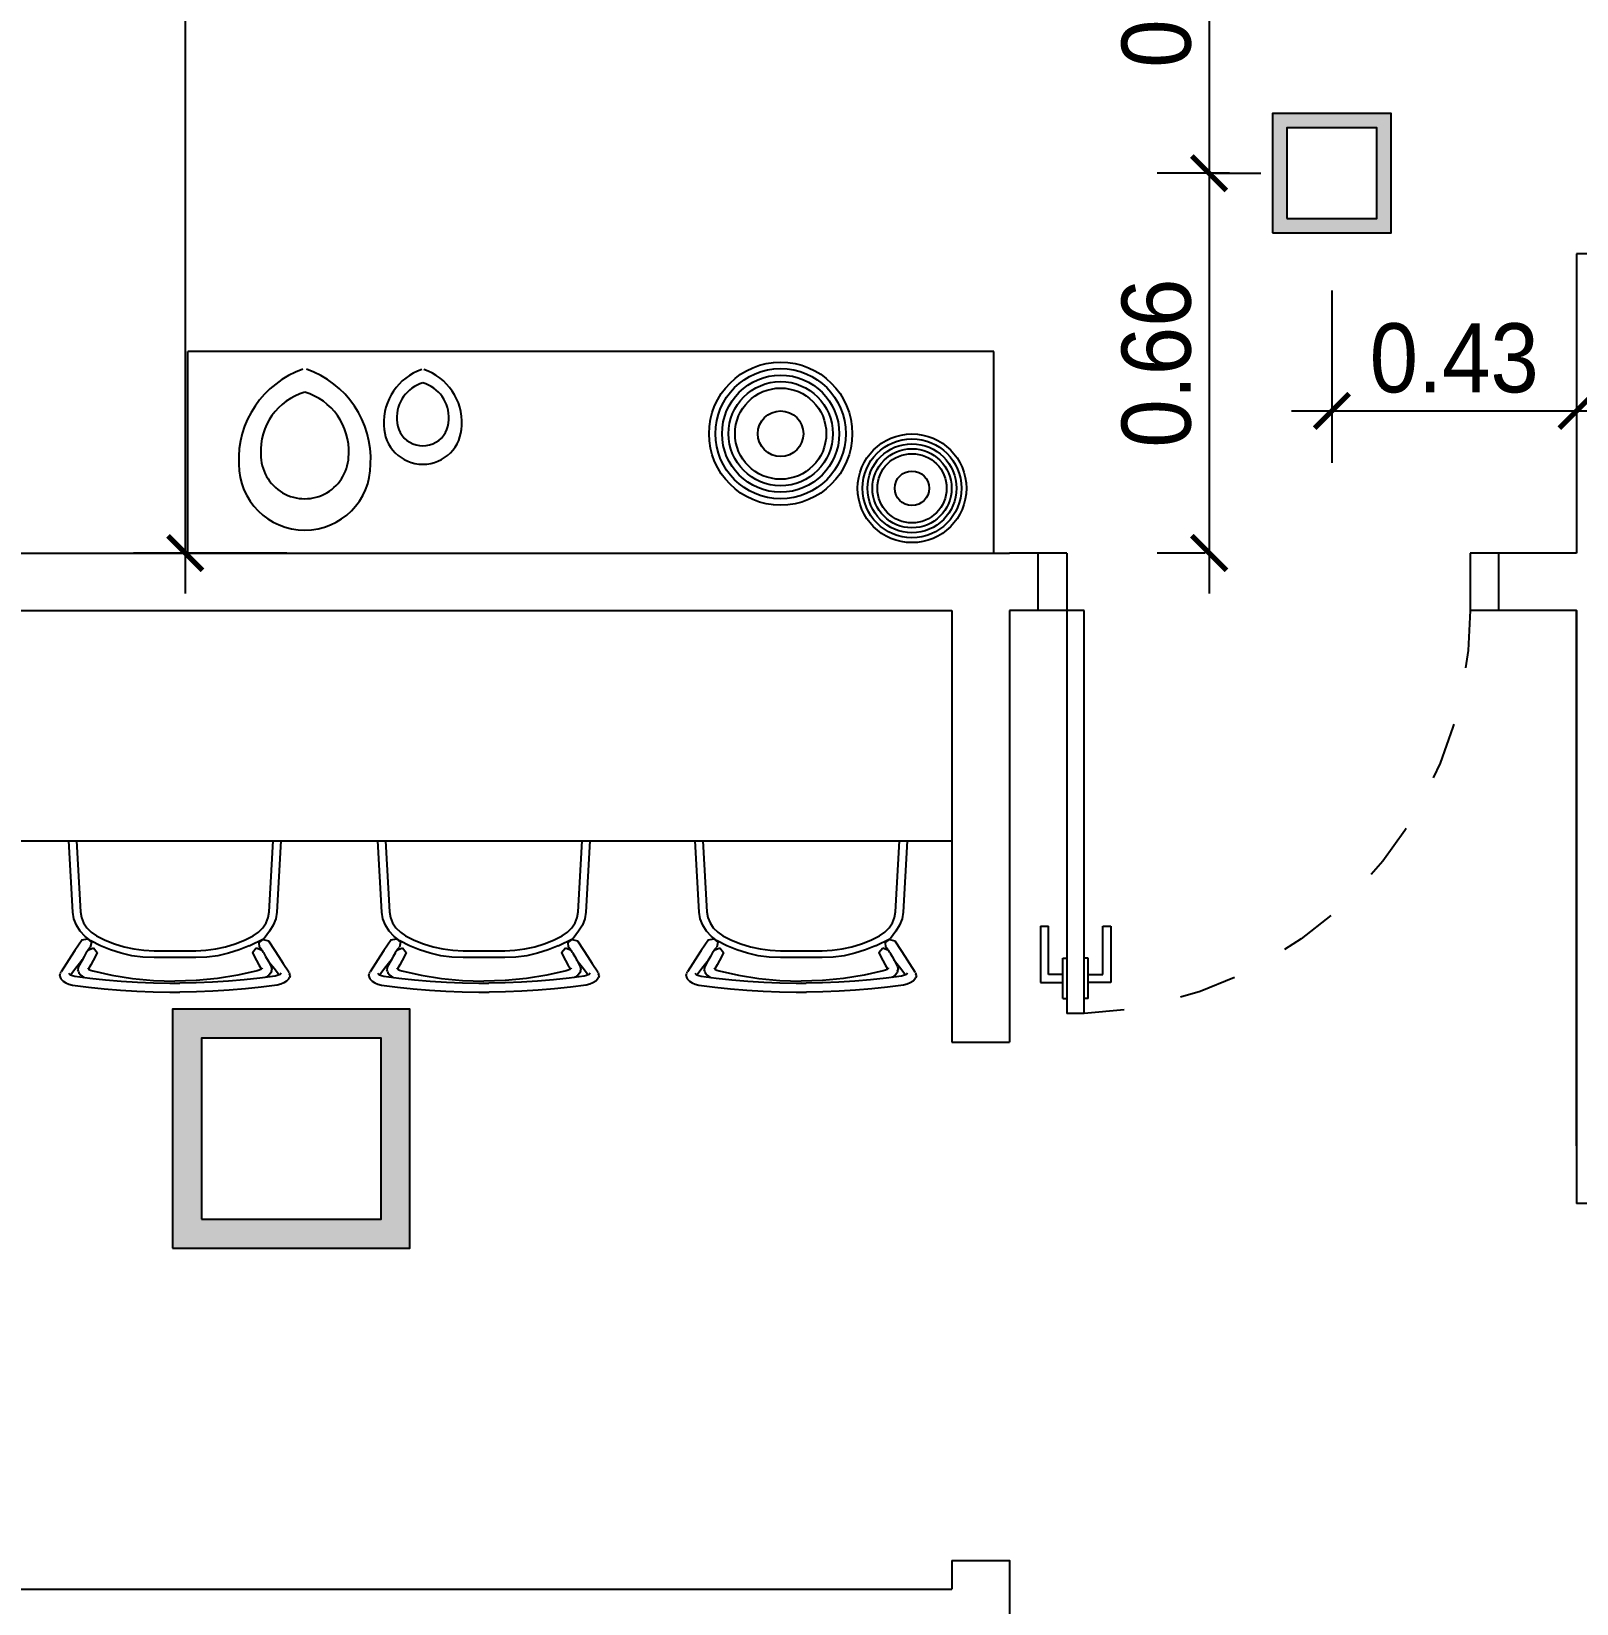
# Model space of a CAD drawing. Header units: millimetres. Extents: x 7034 to 7235, y -465 to -380.
# Drawn here: x 7131.221 to 7133.904, y -429.894 to -427.162 of the extents above; entities that cross this region are included whole.
import ezdxf

# ---------------------------------------------------------------- set-up
doc = ezdxf.new("R2010")
doc.units = ezdxf.units.MM
doc.header["$LTSCALE"] = 0.005
doc.linetypes.add('CONTINUO', pattern=[0])
doc.linetypes.add('DASHED', pattern=[19.05, 12.7, -6.35])
doc.layers.get('0').update_dxf_attribs({"linetype": 'CONTINUO'})
doc.layers.get('DEFPOINTS').update_dxf_attribs({"linetype": 'CONTINUO', "lineweight": 15})
for name, color, linetype in [('- COTAS', 12, 'Continuous'), ('0-LUMINOTEC-TETO', 170, 'Continuous'), ('252', 252, 'Continuous'), ('ARQ-PEITORIAL', 4, 'Continuous'), ('ARQ_ESQUADRIA', 5, 'Continuous'), ('ARQ_JANELAALTA', 150, 'DASHED'), ('ARQ_MOBILIARIO 1', 8, 'Continuous'), ('ARQ_MOBILIARIO 2', 252, 'Continuous')]:
    doc.layers.add(name, color=color, linetype=linetype)
doc.styles.add('ARQ', font='arial.ttf', dxfattribs={"width": 0.9})
doc.dimstyles.new('1-50', dxfattribs={"dimtxt": 0.12, "dimasz": 0.06, "dimexe": 0.09, "dimexo": 0.1, "dimgap": 0.03, "dimtad": 1, "dimzin": 0, "dimdsep": 46, "dimtxsty": 'ARQ', "dimblk": 'ARCHTICK', "dimcen": 0, "dimdle": 0.07, "dimclrd": 1, "dimclre": 1, "dimclrt": 7, "dimadec": 0, "dimazin": 0, "dimtm": 1e-09, "dimtfac": 1, "dimtofl": 0, "dimtmove": 2, "dimatfit": 3, "dimldrblk": 'ARCHTICK', "dimfxl": 1, "dimtolj": 1, "dimtzin": 0, "dimlwd": -1, "dimlwe": -1, "dimarcsym": 0})

# ---------------------------------------------------------------- blocks, each defined once
blk = doc.blocks.new('A$C133811AD')
at = {"layer": 'ARQ_ESQUADRIA'}
for p, q in [((0.7313, 1.4007), (0.7013, 1.4007)), ((0.7013, 0.7007), (0.7013, 1.4007)), ((0.7313, 1.4007), (0.7313, 0.7007)), ((0.6943, 1.3747), (0.6943, 1.3047)), ((0.6943, 1.3747), (0.7013, 1.3747)), ((0.7383, 1.3747), (0.7313, 1.3747)), ((0.7383, 1.3747), (0.7383, 1.3047)), ((0.6553, 1.3467), (0.6943, 1.3467)), ((0.6553, 1.2487), (0.6553, 1.3467)), ((0.7773, 1.3467), (0.7383, 1.3467)), ((0.7773, 1.2487), (0.7773, 1.3467)), ((0.6943, 1.3327), (0.6693, 1.3327)), ((0.6693, 1.3327), (0.6693, 1.2627)), ((0.7383, 1.3327), (0.7633, 1.3327)), ((0.7633, 1.3327), (0.7633, 1.2627)), ((0.6943, 1.3047), (0.7013, 1.3047)), ((0.7383, 1.3047), (0.7313, 1.3047)), ((0.6693, 1.2627), (0.6693, 1.2627)), ((0.6693, 1.2627), (0.6693, 1.2487)), ((0.7633, 1.2627), (0.7633, 1.2487)), ((0.7633, 1.2627), (0.7633, 1.2627)), ((0.6553, 1.2487), (0.6693, 1.2487)), ((0.7633, 1.2487), (0.7773, 1.2487)), ((0.7013, 0.7007), (0.6513, 0.7007)), ((0.7013, 0.6007), (0.7013, 0.7007)), ((0.7313, 0.7007), (0.7013, 0.7007)), ((1.4013, 0.6007), (1.4013, 0.7007)), ((1.4513, 0.7007), (1.4013, 0.7007)), ((0.7013, 0.6007), (0.6513, 0.6007)), ((1.4513, 0.6007), (1.4013, 0.6007))]:
    blk.add_line(p, q, dxfattribs=at)
at = {"layer": 'ARQ_JANELAALTA'}
blk.add_arc((0.7007, 0.7007), 0.7007, 0, 87.4911, dxfattribs=at)
blk = doc.blocks.new('011239')
h = blk.add_hatch(color=256)
h.paths.add_polyline_path([(-20.6, 20.75), (-20.6, -20.75), (20.6, -20.75), (20.6, 20.75)])
h.paths.add_polyline_path([(15.6, 15.75), (15.6, -15.75), (-15.6, -15.75), (-15.6, 15.75)], flags=16)
for points in [[(-20.6, -20.75), (20.6, -20.75), (20.6, 20.75), (-20.6, 20.75)], [(-15.6, -15.75), (15.6, -15.75), (15.6, 15.75), (-15.6, 15.75)]]:
    blk.add_lwpolyline(points, close=True)
blk = doc.blocks.new('_ArchTick')
at = {"color": 0, "linetype": 'ByBlock', "const_width": 0.15}
blk.add_lwpolyline([(-0.5, -0.5), (0.5, 0.5)], dxfattribs=at)
blk = doc.blocks.new('*D295')
at = {"layer": '- COTAS', "color": 1, "transparency": 16777216}
for p, q in [((7131.4878, -425.3686), (7131.4878, -428.1386)), ((7131.6645, -425.4386), (7131.3978, -425.4386)), ((7131.6645, -428.0686), (7131.3978, -428.0686))]:
    blk.add_line(p, q, dxfattribs=at)
at = {"layer": 'DEFPOINTS', "color": 0, "transparency": 16777216}
for p in [(7131.7645, -425.4386), (7131.4878, -428.0686), (7131.7645, -428.0686)]:
    blk.add_point(p, dxfattribs=at)
at = {"layer": '- COTAS', "color": 1, "transparency": 16777216, "xscale": 0.06, "yscale": 0.06, "zscale": 0.06}
for p, rotation in [((7131.4878, -425.4386), 90), ((7131.4878, -428.0686), 270)]:
    blk.add_blockref('_ArchTick', p, dxfattribs=dict(at, rotation=rotation))
at = {"layer": '- COTAS', "color": 7, "transparency": 16777216, "insert": (7131.3965, -426.7536), "char_height": 0.12, "attachment_point": 5, "rotation": 90, "style": 'ARQ'}
blk.add_mtext('\\A1;2.63', dxfattribs=at)
blk = doc.blocks.new('*D304')
at = {"layer": '- COTAS', "color": 1, "transparency": 16777216}
for p, q in [((7133.2663, -426.6786), (7133.2663, -427.4786)), ((7133.2045, -426.7486), (7133.3563, -426.7486)), ((7133.2763, -427.4086), (7133.3563, -427.4086))]:
    blk.add_line(p, q, dxfattribs=at)
at = {"layer": 'DEFPOINTS', "color": 0, "transparency": 16777216}
for p in [(7133.1045, -426.7486), (7133.1763, -427.4086), (7133.2663, -427.4086)]:
    blk.add_point(p, dxfattribs=at)
at = {"layer": '- COTAS', "color": 1, "transparency": 16777216, "xscale": 0.06, "yscale": 0.06, "zscale": 0.06}
for p, rotation in [((7133.2663, -426.7486), 90), ((7133.2663, -427.4086), 270)]:
    blk.add_blockref('_ArchTick', p, dxfattribs=dict(at, rotation=rotation))
at = {"layer": '- COTAS', "color": 7, "transparency": 16777216, "insert": (7133.1751, -427.0786), "char_height": 0.12, "attachment_point": 5, "rotation": 90, "style": 'ARQ'}
blk.add_mtext('\\A1;0.66', dxfattribs=at)
blk = doc.blocks.new('*D305')
at = {"layer": '- COTAS', "color": 1, "transparency": 16777216}
for p, q in [((7133.2663, -427.3386), (7133.2663, -428.1386)), ((7133.3015, -427.4086), (7133.1763, -427.4086)), ((7133.2592, -428.0686), (7133.1763, -428.0686))]:
    blk.add_line(p, q, dxfattribs=at)
at = {"layer": 'DEFPOINTS', "color": 0, "transparency": 16777216}
for p in [(7133.4015, -427.4086), (7133.2663, -428.0686), (7133.3592, -428.0686)]:
    blk.add_point(p, dxfattribs=at)
at = {"layer": '- COTAS', "color": 1, "transparency": 16777216, "xscale": 0.06, "yscale": 0.06, "zscale": 0.06}
for p, rotation in [((7133.2663, -427.4086), 90), ((7133.2663, -428.0686), 270)]:
    blk.add_blockref('_ArchTick', p, dxfattribs=dict(at, rotation=rotation))
at = {"layer": '- COTAS', "color": 7, "transparency": 16777216, "insert": (7133.1751, -427.7386), "char_height": 0.12, "attachment_point": 5, "rotation": 90, "style": 'ARQ'}
blk.add_mtext('\\A1;0.66', dxfattribs=at)
blk = doc.blocks.new('*D306')
at = {"layer": '- COTAS', "color": 1, "transparency": 16777216}
for p, q in [((7133.4795, -427.6124), (7133.4795, -427.9116)), ((7133.9045, -427.6124), (7133.9045, -427.9116)), ((7133.4095, -427.8216), (7133.9745, -427.8216))]:
    blk.add_line(p, q, dxfattribs=at)
at = {"layer": 'DEFPOINTS', "color": 0, "transparency": 16777216}
for p in [(7133.4795, -427.5124), (7133.9045, -427.5124), (7133.9045, -427.8216)]:
    blk.add_point(p, dxfattribs=at)
at = {"layer": '- COTAS', "color": 1, "transparency": 16777216, "xscale": 0.06, "yscale": 0.06, "zscale": 0.06, "rotation": 180}
blk.add_blockref('_ArchTick', (7133.4795, -427.8216), dxfattribs=at)
at = {"layer": '- COTAS', "color": 1, "transparency": 16777216, "xscale": 0.06, "yscale": 0.06, "zscale": 0.06}
blk.add_blockref('_ArchTick', (7133.9045, -427.8216), dxfattribs=at)
at = {"layer": '- COTAS', "color": 7, "transparency": 16777216, "insert": (7133.692, -427.7303), "char_height": 0.12, "attachment_point": 5, "style": 'ARQ'}
blk.add_mtext('\\A1;0.43', dxfattribs=at)

msp = doc.modelspace()

# ---------------------------------------------------------------- linework, layer by layer
at = {"layer": '252'}
for centre, radius in [((7132.5221, -427.8612), 0.1244), ((7132.5221, -427.8612), 0.1131), ((7132.5221, -427.8612), 0.1018), ((7132.5221, -427.8612), 0.0905), ((7132.5221, -427.8612), 0.0792), ((7132.5221, -427.8612), 0.0396), ((7132.7502, -427.9561), 0.0944), ((7132.7502, -427.9561), 0.0859), ((7132.7502, -427.9561), 0.0773), ((7132.7502, -427.9561), 0.0687), ((7132.7502, -427.9561), 0.0601), ((7132.7502, -427.9561), 0.03)]:
    msp.add_circle(centre, radius, dxfattribs=at)
for centre, radius, start, end in [((7131.7462, -427.9058), 0.1654, 108.9896, 182.9154), ((7131.6448, -427.9058), 0.1654, 357.0846, 71.0104), ((7131.9306, -427.8419), 0.0977, 108.9896, 182.9154), ((7131.8707, -427.8419), 0.0977, 357.0846, 71.0104), ((7131.9185, -427.8333), 0.063, 106.4223, 183.0125), ((7131.8828, -427.8333), 0.063, 356.9875, 73.5777), ((7131.7256, -427.8914), 0.1066, 106.4223, 183.0125), ((7131.6654, -427.8914), 0.1066, 356.9875, 73.5777), ((7131.9006, -427.8372), 0.0451, 179.297, 0.703), ((7131.9006, -427.8468), 0.0676, 180, 0), ((7131.6955, -427.9143), 0.1145, 180, 0), ((7131.6955, -427.8979), 0.0763, 179.297, 0.703)]:
    msp.add_arc(centre, radius, start, end, dxfattribs=at)
at = {"layer": 'ARQ-PEITORIAL'}
for p, q in [((7133.9045, -427.5486), (7133.9045, -428.0686)), ((7134.0045, -427.5486), (7133.9045, -427.5486)), ((7130.5245, -428.0686), (7132.9195, -428.0686)), ((7133.9045, -428.0686), (7133.7695, -428.0686)), ((7130.5245, -428.1686), (7132.8195, -428.1686)), ((7132.8195, -428.1686), (7132.8195, -428.9186)), ((7132.9195, -428.1686), (7132.9195, -428.9186)), ((7132.9695, -428.1686), (7132.9195, -428.1686)), ((7133.9045, -428.1686), (7133.9045, -429.1986)), ((7132.8195, -428.9186), (7132.9195, -428.9186)), ((7134.0045, -429.1986), (7133.9045, -429.1986)), ((7132.8195, -429.8186), (7132.8195, -429.8686)), ((7130.5245, -429.8686), (7132.8195, -429.8686))]:
    msp.add_line(p, q, dxfattribs=at)
for points in [[(7132.9695, -428.0686), (7132.9195, -428.0686)], [(7132.9695, -428.1686), (7132.9695, -428.0686)], [(7133.7695, -428.1686), (7133.7695, -428.0686)], [(7133.9045, -429.0986), (7133.9045, -428.1686), (7133.7695, -428.1686)], [(7132.8195, -429.8186), (7132.9195, -429.8186), (7132.9195, -430.0186), (7132.9195, -430.8786)]]:
    msp.add_lwpolyline(points, dxfattribs=at)
at = {"layer": 'ARQ_MOBILIARIO 1', "linetype": 'Continuous'}
for p, q in [((7132.8924, -427.7186), (7131.4924, -427.7186)), ((7131.1245, -428.5686), (7132.8195, -428.5686))]:
    msp.add_line(p, q, dxfattribs=at)
for points in [[(7131.4924, -428.0686), (7131.4924, -427.7186)], [(7132.8924, -428.0686), (7132.8924, -427.7186)]]:
    msp.add_lwpolyline(points, dxfattribs=at)
at = {"layer": 'ARQ_MOBILIARIO 2'}
for p, q in [((7131.2928, -428.6924), (7131.286, -428.5686)), ((7131.2993, -428.5686), (7131.306, -428.6918)), ((7131.6338, -428.6918), (7131.6406, -428.5686)), ((7131.6539, -428.5686), (7131.6471, -428.6924)), ((7131.8295, -428.6924), (7131.8227, -428.5686)), ((7131.836, -428.5686), (7131.8428, -428.6918)), ((7132.1705, -428.6918), (7132.1773, -428.5686)), ((7132.1906, -428.5686), (7132.1838, -428.6924)), ((7132.3806, -428.6924), (7132.3738, -428.5686)), ((7132.3871, -428.5686), (7132.3939, -428.6918)), ((7132.7217, -428.6918), (7132.7285, -428.5686)), ((7132.7418, -428.5686), (7132.7349, -428.6924)), ((7131.2946, -428.7041), (7131.2928, -428.6924)), ((7131.2989, -428.7152), (7131.2946, -428.7041)), ((7131.3055, -428.7255), (7131.2989, -428.7152)), ((7131.306, -428.6918), (7131.3077, -428.7017)), ((7131.3077, -428.7017), (7131.3115, -428.7112)), ((7131.3115, -428.7112), (7131.3173, -428.7198)), ((7131.6226, -428.7198), (7131.6284, -428.7112)), ((7131.6284, -428.7112), (7131.6321, -428.7017)), ((7131.6321, -428.7017), (7131.6338, -428.6918)), ((7131.6409, -428.7152), (7131.6344, -428.7255)), ((7131.6452, -428.7041), (7131.6409, -428.7152)), ((7131.6471, -428.6924), (7131.6452, -428.7041)), ((7131.8314, -428.7041), (7131.8295, -428.6924)), ((7131.8357, -428.7152), (7131.8314, -428.7041)), ((7131.8422, -428.7255), (7131.8357, -428.7152)), ((7131.8428, -428.6918), (7131.8444, -428.7017)), ((7131.8444, -428.7017), (7131.8482, -428.7112)), ((7131.8482, -428.7112), (7131.854, -428.7198)), ((7132.1593, -428.7198), (7132.1651, -428.7112)), ((7132.1651, -428.7112), (7132.1689, -428.7017)), ((7132.1689, -428.7017), (7132.1705, -428.6918)), ((7132.1777, -428.7152), (7132.1711, -428.7255)), ((7132.1819, -428.7041), (7132.1777, -428.7152)), ((7132.1838, -428.6924), (7132.1819, -428.7041)), ((7132.3825, -428.7041), (7132.3806, -428.6924)), ((7132.3868, -428.7152), (7132.3825, -428.7041)), ((7132.3933, -428.7255), (7132.3868, -428.7152)), ((7132.3939, -428.6918), (7132.3956, -428.7017)), ((7132.3956, -428.7017), (7132.3994, -428.7112)), ((7132.3994, -428.7112), (7132.4051, -428.7198)), ((7132.7104, -428.7198), (7132.7162, -428.7112)), ((7132.7162, -428.7112), (7132.72, -428.7017)), ((7132.72, -428.7017), (7132.7217, -428.6918)), ((7132.7288, -428.7152), (7132.7222, -428.7255)), ((7132.7331, -428.7041), (7132.7288, -428.7152)), ((7132.7349, -428.6924), (7132.7331, -428.7041)), ((7131.3087, -428.7404), (7131.2961, -428.759)), ((7131.314, -428.7345), (7131.3055, -428.7255)), ((7131.3087, -428.7404), (7131.3181, -428.7387)), ((7131.3242, -428.7424), (7131.314, -428.7345)), ((7131.3173, -428.7198), (7131.3248, -428.7273)), ((7131.3181, -428.7387), (7131.3249, -428.7447)), ((7131.3409, -428.7508), (7131.3242, -428.7424)), ((7131.3248, -428.7273), (7131.3337, -428.7336)), ((7131.3337, -428.7336), (7131.349, -428.7412)), ((7131.349, -428.7412), (7131.3651, -428.7476)), ((7131.5748, -428.7476), (7131.5908, -428.7412)), ((7131.5908, -428.7412), (7131.6061, -428.7336)), ((7131.599, -428.7508), (7131.6249, -428.7385)), ((7131.6061, -428.7336), (7131.615, -428.7273)), ((7131.615, -428.7273), (7131.6226, -428.7198)), ((7131.6161, -428.745), (7131.6235, -428.7398)), ((7131.6235, -428.7398), (7131.6324, -428.7424)), ((7131.6344, -428.7255), (7131.6249, -428.7385)), ((7131.6324, -428.7424), (7131.6437, -428.759)), ((7131.8455, -428.7404), (7131.8329, -428.759)), ((7131.8508, -428.7345), (7131.8422, -428.7255)), ((7131.8455, -428.7404), (7131.8548, -428.7387)), ((7131.8609, -428.7424), (7131.8508, -428.7345)), ((7131.854, -428.7198), (7131.8616, -428.7273)), ((7131.8548, -428.7387), (7131.8617, -428.7447)), ((7131.8776, -428.7508), (7131.8609, -428.7424)), ((7131.8616, -428.7273), (7131.8705, -428.7336)), ((7131.8705, -428.7336), (7131.8858, -428.7412)), ((7131.8858, -428.7412), (7131.9018, -428.7476)), ((7132.1115, -428.7476), (7132.1275, -428.7412)), ((7132.1275, -428.7412), (7132.1429, -428.7336)), ((7132.1357, -428.7508), (7132.1617, -428.7385)), ((7132.1429, -428.7336), (7132.1518, -428.7273)), ((7132.1518, -428.7273), (7132.1593, -428.7198)), ((7132.1528, -428.745), (7132.1602, -428.7398)), ((7132.1602, -428.7398), (7132.1692, -428.7424)), ((7132.1711, -428.7255), (7132.1617, -428.7385)), ((7132.1692, -428.7424), (7132.1805, -428.759)), ((7132.3966, -428.7404), (7132.384, -428.759)), ((7132.4019, -428.7345), (7132.3933, -428.7255)), ((7132.3966, -428.7404), (7132.406, -428.7387)), ((7132.412, -428.7424), (7132.4019, -428.7345)), ((7132.4051, -428.7198), (7132.4127, -428.7273)), ((7132.406, -428.7387), (7132.4128, -428.7447)), ((7132.4288, -428.7508), (7132.412, -428.7424)), ((7132.4127, -428.7273), (7132.4216, -428.7336)), ((7132.4216, -428.7336), (7132.4369, -428.7412)), ((7132.4369, -428.7412), (7132.453, -428.7476)), ((7132.6626, -428.7476), (7132.6787, -428.7412)), ((7132.6787, -428.7412), (7132.694, -428.7336)), ((7132.6868, -428.7508), (7132.7128, -428.7385)), ((7132.694, -428.7336), (7132.7029, -428.7273)), ((7132.7029, -428.7273), (7132.7104, -428.7198)), ((7132.704, -428.745), (7132.7114, -428.7398)), ((7132.7114, -428.7398), (7132.7203, -428.7424)), ((7132.7222, -428.7255), (7132.7128, -428.7385)), ((7132.7203, -428.7424), (7132.7316, -428.759)), ((7131.2898, -428.7689), (7131.2816, -428.7817)), ((7131.2961, -428.759), (7131.2898, -428.7689)), ((7131.3122, -428.7697), (7131.3081, -428.7771)), ((7131.3155, -428.7635), (7131.3122, -428.7697)), ((7131.316, -428.7628), (7131.3155, -428.7635)), ((7131.316, -428.7628), (7131.3185, -428.7587)), ((7131.3185, -428.7587), (7131.3284, -428.7547)), ((7131.3193, -428.7576), (7131.3231, -428.7531)), ((7131.3249, -428.7447), (7131.3231, -428.7531)), ((7131.3316, -428.7701), (7131.3281, -428.7766)), ((7131.3284, -428.7547), (7131.335, -428.7625)), ((7131.335, -428.7625), (7131.3316, -428.7701)), ((7131.3583, -428.7581), (7131.3409, -428.7508)), ((7131.3765, -428.7639), (7131.3583, -428.7581)), ((7131.3651, -428.7476), (7131.3817, -428.7527)), ((7131.3953, -428.7681), (7131.3765, -428.7639)), ((7131.3817, -428.7527), (7131.3988, -428.7564)), ((7131.4144, -428.7706), (7131.3953, -428.7681)), ((7131.3988, -428.7564), (7131.4162, -428.7587)), ((7131.4162, -428.7587), (7131.4337, -428.7597)), ((7131.4337, -428.7597), (7131.5061, -428.7597)), ((7131.5061, -428.7597), (7131.5237, -428.7587)), ((7131.5237, -428.7587), (7131.5411, -428.7564)), ((7131.5446, -428.7681), (7131.5254, -428.7706)), ((7131.5411, -428.7564), (7131.5581, -428.7527)), ((7131.5633, -428.7639), (7131.5446, -428.7681)), ((7131.5581, -428.7527), (7131.5748, -428.7476)), ((7131.5815, -428.7581), (7131.5633, -428.7639)), ((7131.599, -428.7508), (7131.5815, -428.7581)), ((7131.6049, -428.7625), (7131.6114, -428.7547)), ((7131.6049, -428.7625), (7131.6082, -428.7701)), ((7131.6082, -428.7701), (7131.6117, -428.7766)), ((7131.6114, -428.7547), (7131.6213, -428.7587)), ((7131.6168, -428.7533), (7131.6161, -428.745)), ((7131.6206, -428.7576), (7131.6168, -428.7533)), ((7131.6239, -428.7628), (7131.6213, -428.7587)), ((7131.6239, -428.7628), (7131.6243, -428.7635)), ((7131.6243, -428.7635), (7131.6276, -428.7697)), ((7131.6276, -428.7697), (7131.6318, -428.7771)), ((7131.6437, -428.759), (7131.65, -428.7689)), ((7131.65, -428.7689), (7131.6582, -428.7817)), ((7131.8266, -428.7689), (7131.8183, -428.7817)), ((7131.8329, -428.759), (7131.8266, -428.7689)), ((7131.849, -428.7697), (7131.8448, -428.7771)), ((7131.8523, -428.7635), (7131.849, -428.7697)), ((7131.8527, -428.7628), (7131.8523, -428.7635)), ((7131.8527, -428.7628), (7131.8552, -428.7587)), ((7131.8552, -428.7587), (7131.8652, -428.7547)), ((7131.856, -428.7576), (7131.8599, -428.7531)), ((7131.8617, -428.7447), (7131.8599, -428.7531)), ((7131.8684, -428.7701), (7131.8649, -428.7766)), ((7131.8652, -428.7547), (7131.8717, -428.7625)), ((7131.8717, -428.7625), (7131.8684, -428.7701)), ((7131.8951, -428.7581), (7131.8776, -428.7508)), ((7131.9133, -428.7639), (7131.8951, -428.7581)), ((7131.9018, -428.7476), (7131.9185, -428.7527)), ((7131.932, -428.7681), (7131.9133, -428.7639)), ((7131.9185, -428.7527), (7131.9355, -428.7564)), ((7131.9512, -428.7706), (7131.932, -428.7681)), ((7131.9355, -428.7564), (7131.9529, -428.7587)), ((7131.9529, -428.7587), (7131.9705, -428.7597)), ((7131.9705, -428.7597), (7132.0429, -428.7597)), ((7132.0429, -428.7597), (7132.0604, -428.7587)), ((7132.0604, -428.7587), (7132.0778, -428.7564)), ((7132.0813, -428.7681), (7132.0622, -428.7706)), ((7132.0778, -428.7564), (7132.0949, -428.7527)), ((7132.1, -428.7639), (7132.0813, -428.7681)), ((7132.0949, -428.7527), (7132.1115, -428.7476)), ((7132.1182, -428.7581), (7132.1, -428.7639)), ((7132.1357, -428.7508), (7132.1182, -428.7581)), ((7132.1416, -428.7625), (7132.1482, -428.7547)), ((7132.1416, -428.7625), (7132.145, -428.7701)), ((7132.145, -428.7701), (7132.1484, -428.7766)), ((7132.1482, -428.7547), (7132.1581, -428.7587)), ((7132.1535, -428.7533), (7132.1528, -428.745)), ((7132.1573, -428.7576), (7132.1535, -428.7533)), ((7132.1606, -428.7628), (7132.1581, -428.7587)), ((7132.1606, -428.7628), (7132.1611, -428.7635)), ((7132.1611, -428.7635), (7132.1644, -428.7697)), ((7132.1644, -428.7697), (7132.1685, -428.7771)), ((7132.1805, -428.759), (7132.1867, -428.7689)), ((7132.1867, -428.7689), (7132.195, -428.7817)), ((7132.3777, -428.7689), (7132.3695, -428.7817)), ((7132.384, -428.759), (7132.3777, -428.7689)), ((7132.4001, -428.7697), (7132.3959, -428.7771)), ((7132.4034, -428.7635), (7132.4001, -428.7697)), ((7132.4039, -428.7628), (7132.4034, -428.7635)), ((7132.4039, -428.7628), (7132.4064, -428.7587)), ((7132.4064, -428.7587), (7132.4163, -428.7547)), ((7132.4071, -428.7576), (7132.411, -428.7531)), ((7132.4128, -428.7447), (7132.411, -428.7531)), ((7132.4195, -428.7701), (7132.416, -428.7766)), ((7132.4163, -428.7547), (7132.4228, -428.7625)), ((7132.4228, -428.7625), (7132.4195, -428.7701)), ((7132.4462, -428.7581), (7132.4288, -428.7508)), ((7132.4644, -428.7639), (7132.4462, -428.7581)), ((7132.453, -428.7476), (7132.4696, -428.7527)), ((7132.4832, -428.7681), (7132.4644, -428.7639)), ((7132.4696, -428.7527), (7132.4867, -428.7564)), ((7132.5023, -428.7706), (7132.4832, -428.7681)), ((7132.4867, -428.7564), (7132.504, -428.7587)), ((7132.504, -428.7587), (7132.5216, -428.7597)), ((7132.5216, -428.7597), (7132.594, -428.7597)), ((7132.594, -428.7597), (7132.6115, -428.7587)), ((7132.6115, -428.7587), (7132.6289, -428.7564)), ((7132.6324, -428.7681), (7132.6133, -428.7706)), ((7132.6289, -428.7564), (7132.646, -428.7527)), ((7132.6512, -428.7639), (7132.6324, -428.7681)), ((7132.646, -428.7527), (7132.6626, -428.7476)), ((7132.6694, -428.7581), (7132.6512, -428.7639)), ((7132.6868, -428.7508), (7132.6694, -428.7581)), ((7132.6927, -428.7625), (7132.6993, -428.7547)), ((7132.6927, -428.7625), (7132.6961, -428.7701)), ((7132.6961, -428.7701), (7132.6996, -428.7766)), ((7132.6993, -428.7547), (7132.7092, -428.7587)), ((7132.7047, -428.7533), (7132.704, -428.745)), ((7132.7085, -428.7576), (7132.7047, -428.7533)), ((7132.7117, -428.7628), (7132.7092, -428.7587)), ((7132.7117, -428.7628), (7132.7122, -428.7635)), ((7132.7122, -428.7635), (7132.7155, -428.7697)), ((7132.7155, -428.7697), (7132.7197, -428.7771)), ((7132.7316, -428.759), (7132.7379, -428.7689)), ((7132.7379, -428.7689), (7132.7461, -428.7817)), ((7131.2714, -428.7971), (7131.2706, -428.7996)), ((7131.2714, -428.7971), (7131.2723, -428.796)), ((7131.2816, -428.7817), (7131.2723, -428.796)), ((7131.2971, -428.7906), (7131.289, -428.8015)), ((7131.3064, -428.7786), (7131.2971, -428.7906)), ((7131.3026, -428.7869), (7131.3016, -428.7922)), ((7131.3024, -428.7949), (7131.3016, -428.7922)), ((7131.3024, -428.7949), (7131.3032, -428.7976)), ((7131.3081, -428.7771), (7131.3026, -428.7869)), ((7131.3032, -428.7976), (7131.3066, -428.8018)), ((7131.3092, -428.7751), (7131.3064, -428.7786)), ((7131.3186, -428.7889), (7131.3191, -428.7905)), ((7131.3191, -428.7905), (7131.3195, -428.7909)), ((7131.3195, -428.7909), (7131.3207, -428.7919)), ((7131.3239, -428.7842), (7131.3198, -428.7912)), ((7131.3207, -428.7919), (7131.3235, -428.7931)), ((7131.3235, -428.7931), (7131.3273, -428.7944)), ((7131.3281, -428.7766), (7131.3239, -428.7842)), ((7131.3273, -428.7944), (7131.3607, -428.802)), ((7131.4337, -428.7715), (7131.4144, -428.7706)), ((7131.5061, -428.7715), (7131.4337, -428.7715)), ((7131.5254, -428.7706), (7131.5061, -428.7715)), ((7131.6126, -428.7944), (7131.5791, -428.802)), ((7131.6117, -428.7766), (7131.6159, -428.7842)), ((7131.6164, -428.7931), (7131.6126, -428.7944)), ((7131.6159, -428.7842), (7131.62, -428.7912)), ((7131.6191, -428.7919), (7131.6164, -428.7931)), ((7131.6204, -428.7909), (7131.6191, -428.7919)), ((7131.6207, -428.7905), (7131.6204, -428.7909)), ((7131.6213, -428.7889), (7131.6207, -428.7905)), ((7131.6306, -428.7751), (7131.6334, -428.7786)), ((7131.6318, -428.7771), (7131.6373, -428.7869)), ((7131.6366, -428.7976), (7131.6332, -428.8018)), ((7131.6334, -428.7786), (7131.6427, -428.7906)), ((7131.6375, -428.7949), (7131.6366, -428.7976)), ((7131.6373, -428.7869), (7131.6383, -428.7922)), ((7131.6375, -428.7949), (7131.6383, -428.7922)), ((7131.6427, -428.7906), (7131.6508, -428.8015)), ((7131.6582, -428.7817), (7131.6676, -428.796)), ((7131.6685, -428.7971), (7131.6676, -428.796)), ((7131.6685, -428.7971), (7131.6692, -428.7996)), ((7131.8081, -428.7971), (7131.8073, -428.7996)), ((7131.8081, -428.7971), (7131.809, -428.796)), ((7131.8183, -428.7817), (7131.809, -428.796)), ((7131.8339, -428.7906), (7131.8257, -428.8015)), ((7131.8432, -428.7786), (7131.8339, -428.7906)), ((7131.8393, -428.7869), (7131.8383, -428.7922)), ((7131.8391, -428.7949), (7131.8383, -428.7922)), ((7131.8391, -428.7949), (7131.84, -428.7976)), ((7131.8448, -428.7771), (7131.8393, -428.7869)), ((7131.84, -428.7976), (7131.8433, -428.8018)), ((7131.846, -428.7751), (7131.8432, -428.7786)), ((7131.8553, -428.7889), (7131.8558, -428.7905)), ((7131.8558, -428.7905), (7131.8562, -428.7909)), ((7131.8562, -428.7909), (7131.8575, -428.7919)), ((7131.8606, -428.7842), (7131.8566, -428.7912)), ((7131.8575, -428.7919), (7131.8602, -428.7931)), ((7131.8602, -428.7931), (7131.864, -428.7944)), ((7131.8649, -428.7766), (7131.8606, -428.7842)), ((7131.864, -428.7944), (7131.8975, -428.802)), ((7131.9705, -428.7715), (7131.9512, -428.7706)), ((7132.0429, -428.7715), (7131.9705, -428.7715)), ((7132.0622, -428.7706), (7132.0429, -428.7715)), ((7132.1493, -428.7944), (7132.1159, -428.802)), ((7132.1484, -428.7766), (7132.1527, -428.7842)), ((7132.1531, -428.7931), (7132.1493, -428.7944)), ((7132.1527, -428.7842), (7132.1568, -428.7912)), ((7132.1559, -428.7919), (7132.1531, -428.7931)), ((7132.1571, -428.7909), (7132.1559, -428.7919)), ((7132.1575, -428.7905), (7132.1571, -428.7909)), ((7132.158, -428.7889), (7132.1575, -428.7905)), ((7132.1674, -428.7751), (7132.1702, -428.7786)), ((7132.1685, -428.7771), (7132.174, -428.7869)), ((7132.1734, -428.7976), (7132.17, -428.8018)), ((7132.1702, -428.7786), (7132.1794, -428.7906)), ((7132.1742, -428.7949), (7132.1734, -428.7976)), ((7132.174, -428.7869), (7132.175, -428.7922)), ((7132.1742, -428.7949), (7132.175, -428.7922)), ((7132.1794, -428.7906), (7132.1876, -428.8015)), ((7132.195, -428.7817), (7132.2043, -428.796)), ((7132.2052, -428.7971), (7132.2043, -428.796)), ((7132.2052, -428.7971), (7132.206, -428.7996)), ((7132.3592, -428.7971), (7132.3585, -428.7996)), ((7132.3592, -428.7971), (7132.3602, -428.796)), ((7132.3695, -428.7817), (7132.3602, -428.796)), ((7132.385, -428.7906), (7132.3769, -428.8015)), ((7132.3943, -428.7786), (7132.385, -428.7906)), ((7132.3904, -428.7869), (7132.3895, -428.7922)), ((7132.3902, -428.7949), (7132.3895, -428.7922)), ((7132.3902, -428.7949), (7132.3911, -428.7976)), ((7132.3959, -428.7771), (7132.3904, -428.7869)), ((7132.3911, -428.7976), (7132.3945, -428.8018)), ((7132.3971, -428.7751), (7132.3943, -428.7786)), ((7132.4065, -428.7889), (7132.407, -428.7905)), ((7132.407, -428.7905), (7132.4073, -428.7909)), ((7132.4073, -428.7909), (7132.4086, -428.7919)), ((7132.4118, -428.7842), (7132.4077, -428.7912)), ((7132.4086, -428.7919), (7132.4113, -428.7931)), ((7132.4113, -428.7931), (7132.4151, -428.7944)), ((7132.416, -428.7766), (7132.4118, -428.7842)), ((7132.4151, -428.7944), (7132.4486, -428.802)), ((7132.5216, -428.7715), (7132.5023, -428.7706)), ((7132.594, -428.7715), (7132.5216, -428.7715)), ((7132.6133, -428.7706), (7132.594, -428.7715)), ((7132.7004, -428.7944), (7132.667, -428.802)), ((7132.6996, -428.7766), (7132.7038, -428.7842)), ((7132.7042, -428.7931), (7132.7004, -428.7944)), ((7132.7038, -428.7842), (7132.7079, -428.7912)), ((7132.707, -428.7919), (7132.7042, -428.7931)), ((7132.7083, -428.7909), (7132.707, -428.7919)), ((7132.7086, -428.7905), (7132.7083, -428.7909)), ((7132.7091, -428.7889), (7132.7086, -428.7905)), ((7132.7185, -428.7751), (7132.7213, -428.7786)), ((7132.7197, -428.7771), (7132.7251, -428.7869)), ((7132.7245, -428.7976), (7132.7211, -428.8018)), ((7132.7213, -428.7786), (7132.7306, -428.7906)), ((7132.7253, -428.7949), (7132.7245, -428.7976)), ((7132.7251, -428.7869), (7132.7261, -428.7922)), ((7132.7253, -428.7949), (7132.7261, -428.7922)), ((7132.7306, -428.7906), (7132.7387, -428.8015)), ((7132.7461, -428.7817), (7132.7554, -428.796)), ((7132.7563, -428.7971), (7132.7554, -428.796)), ((7132.7563, -428.7971), (7132.7571, -428.7996)), ((7131.2699, -428.8024), (7131.2706, -428.7996)), ((7131.2699, -428.8024), (7131.2708, -428.8054)), ((7131.2708, -428.8054), (7131.2718, -428.8084)), ((7131.2718, -428.8084), (7131.2757, -428.8125)), ((7131.2757, -428.8125), (7131.2805, -428.8154)), ((7131.2805, -428.8154), (7131.2859, -428.8174)), ((7131.2851, -428.7985), (7131.2873, -428.8005)), ((7131.2859, -428.8174), (7131.2921, -428.8192)), ((7131.2873, -428.8005), (7131.2889, -428.8015)), ((7131.2889, -428.8015), (7131.292, -428.8026)), ((7131.292, -428.8026), (7131.296, -428.8038)), ((7131.2921, -428.8192), (7131.3198, -428.8227)), ((7131.296, -428.8038), (7131.3221, -428.807)), ((7131.3066, -428.8018), (7131.3112, -428.8052)), ((7131.3112, -428.8052), (7131.3126, -428.8059)), ((7131.3198, -428.8227), (7131.3474, -428.8257)), ((7131.3221, -428.807), (7131.3493, -428.81)), ((7131.3493, -428.81), (7131.3769, -428.8124)), ((7131.3607, -428.802), (7131.3962, -428.8079)), ((7131.3769, -428.8124), (7131.4048, -428.8141)), ((7131.3962, -428.8079), (7131.4327, -428.8113)), ((7131.4048, -428.8141), (7131.4329, -428.8152)), ((7131.4327, -428.8113), (7131.4699, -428.8121)), ((7131.4329, -428.8152), (7131.4611, -428.8156)), ((7131.4611, -428.8156), (7131.4787, -428.8156)), ((7131.5071, -428.8113), (7131.4699, -428.8121)), ((7131.507, -428.8152), (7131.4787, -428.8156)), ((7131.5351, -428.8141), (7131.507, -428.8152)), ((7131.5437, -428.8079), (7131.5071, -428.8113)), ((7131.563, -428.8124), (7131.5351, -428.8141)), ((7131.5791, -428.802), (7131.5437, -428.8079)), ((7131.5905, -428.81), (7131.563, -428.8124)), ((7131.6177, -428.807), (7131.5905, -428.81)), ((7131.6201, -428.8227), (7131.5925, -428.8257)), ((7131.6439, -428.8038), (7131.6177, -428.807)), ((7131.6477, -428.8192), (7131.6201, -428.8227)), ((7131.6286, -428.8052), (7131.6272, -428.8059)), ((7131.6332, -428.8018), (7131.6286, -428.8052)), ((7131.6478, -428.8026), (7131.6439, -428.8038)), ((7131.6539, -428.8174), (7131.6477, -428.8192)), ((7131.651, -428.8015), (7131.6478, -428.8026)), ((7131.6526, -428.8005), (7131.651, -428.8015)), ((7131.6547, -428.7985), (7131.6526, -428.8005)), ((7131.6593, -428.8154), (7131.6539, -428.8174)), ((7131.6641, -428.8125), (7131.6593, -428.8154)), ((7131.668, -428.8084), (7131.6641, -428.8125)), ((7131.668, -428.8084), (7131.669, -428.8057)), ((7131.6699, -428.8024), (7131.669, -428.8057)), ((7131.6699, -428.8024), (7131.6692, -428.7996)), ((7131.8067, -428.8024), (7131.8073, -428.7996)), ((7131.8067, -428.8024), (7131.8075, -428.8054)), ((7131.8075, -428.8054), (7131.8085, -428.8084)), ((7131.8085, -428.8084), (7131.8125, -428.8125)), ((7131.8125, -428.8125), (7131.8173, -428.8154)), ((7131.8173, -428.8154), (7131.8226, -428.8174)), ((7131.8219, -428.7985), (7131.824, -428.8005)), ((7131.8226, -428.8174), (7131.8289, -428.8192)), ((7131.824, -428.8005), (7131.8256, -428.8015)), ((7131.8256, -428.8015), (7131.8288, -428.8026)), ((7131.8288, -428.8026), (7131.8327, -428.8038)), ((7131.8289, -428.8192), (7131.8565, -428.8227)), ((7131.8327, -428.8038), (7131.8588, -428.807)), ((7131.8433, -428.8018), (7131.8479, -428.8052)), ((7131.8479, -428.8052), (7131.8494, -428.8059)), ((7131.8565, -428.8227), (7131.8841, -428.8257)), ((7131.8588, -428.807), (7131.8861, -428.81)), ((7131.8861, -428.81), (7131.9136, -428.8124)), ((7131.8975, -428.802), (7131.9329, -428.8079)), ((7131.9136, -428.8124), (7131.9415, -428.8141)), ((7131.9329, -428.8079), (7131.9695, -428.8113)), ((7131.9415, -428.8141), (7131.9696, -428.8152)), ((7131.9695, -428.8113), (7132.0067, -428.8121)), ((7131.9696, -428.8152), (7131.9979, -428.8156)), ((7131.9979, -428.8156), (7132.0155, -428.8156)), ((7132.0439, -428.8113), (7132.0067, -428.8121)), ((7132.0437, -428.8152), (7132.0155, -428.8156)), ((7132.0718, -428.8141), (7132.0437, -428.8152)), ((7132.0804, -428.8079), (7132.0439, -428.8113)), ((7132.0997, -428.8124), (7132.0718, -428.8141)), ((7132.1159, -428.802), (7132.0804, -428.8079)), ((7132.1273, -428.81), (7132.0997, -428.8124)), ((7132.1545, -428.807), (7132.1273, -428.81)), ((7132.1568, -428.8227), (7132.1292, -428.8257)), ((7132.1806, -428.8038), (7132.1545, -428.807)), ((7132.1844, -428.8192), (7132.1568, -428.8227)), ((7132.1654, -428.8052), (7132.1639, -428.8059)), ((7132.17, -428.8018), (7132.1654, -428.8052)), ((7132.1846, -428.8026), (7132.1806, -428.8038)), ((7132.1907, -428.8174), (7132.1844, -428.8192)), ((7132.1877, -428.8015), (7132.1846, -428.8026)), ((7132.1893, -428.8005), (7132.1877, -428.8015)), ((7132.1915, -428.7985), (7132.1893, -428.8005)), ((7132.196, -428.8154), (7132.1907, -428.8174)), ((7132.2008, -428.8125), (7132.196, -428.8154)), ((7132.2048, -428.8084), (7132.2008, -428.8125)), ((7132.2048, -428.8084), (7132.2057, -428.8057)), ((7132.2067, -428.8024), (7132.2057, -428.8057)), ((7132.2067, -428.8024), (7132.206, -428.7996)), ((7132.3578, -428.8024), (7132.3585, -428.7996)), ((7132.3578, -428.8024), (7132.3586, -428.8054)), ((7132.3586, -428.8054), (7132.3597, -428.8084)), ((7132.3597, -428.8084), (7132.3636, -428.8125)), ((7132.3636, -428.8125), (7132.3684, -428.8154)), ((7132.3684, -428.8154), (7132.3738, -428.8174)), ((7132.373, -428.7985), (7132.3751, -428.8005)), ((7132.3738, -428.8174), (7132.38, -428.8192)), ((7132.3751, -428.8005), (7132.3767, -428.8015)), ((7132.3767, -428.8015), (7132.3799, -428.8026)), ((7132.3799, -428.8026), (7132.3839, -428.8038)), ((7132.38, -428.8192), (7132.4077, -428.8227)), ((7132.3839, -428.8038), (7132.41, -428.807)), ((7132.3945, -428.8018), (7132.3991, -428.8052)), ((7132.3991, -428.8052), (7132.4005, -428.8059)), ((7132.4077, -428.8227), (7132.4352, -428.8257)), ((7132.41, -428.807), (7132.4372, -428.81)), ((7132.4372, -428.81), (7132.4648, -428.8124)), ((7132.4486, -428.802), (7132.4841, -428.8079)), ((7132.4648, -428.8124), (7132.4926, -428.8141)), ((7132.4841, -428.8079), (7132.5206, -428.8113)), ((7132.4926, -428.8141), (7132.5207, -428.8152)), ((7132.5206, -428.8113), (7132.5578, -428.8121)), ((7132.5207, -428.8152), (7132.549, -428.8156)), ((7132.549, -428.8156), (7132.5666, -428.8156)), ((7132.595, -428.8113), (7132.5578, -428.8121)), ((7132.5948, -428.8152), (7132.5666, -428.8156)), ((7132.6229, -428.8141), (7132.5948, -428.8152)), ((7132.6315, -428.8079), (7132.595, -428.8113)), ((7132.6508, -428.8124), (7132.6229, -428.8141)), ((7132.667, -428.802), (7132.6315, -428.8079)), ((7132.6784, -428.81), (7132.6508, -428.8124)), ((7132.7056, -428.807), (7132.6784, -428.81)), ((7132.7079, -428.8227), (7132.6803, -428.8257)), ((7132.7317, -428.8038), (7132.7056, -428.807)), ((7132.7356, -428.8192), (7132.7079, -428.8227)), ((7132.7165, -428.8052), (7132.7151, -428.8059)), ((7132.7211, -428.8018), (7132.7165, -428.8052)), ((7132.7357, -428.8026), (7132.7317, -428.8038)), ((7132.7418, -428.8174), (7132.7356, -428.8192)), ((7132.7389, -428.8015), (7132.7357, -428.8026)), ((7132.7404, -428.8005), (7132.7389, -428.8015)), ((7132.7426, -428.7985), (7132.7404, -428.8005)), ((7132.7472, -428.8154), (7132.7418, -428.8174)), ((7132.752, -428.8125), (7132.7472, -428.8154)), ((7132.7559, -428.8084), (7132.752, -428.8125)), ((7132.7559, -428.8084), (7132.7569, -428.8057)), ((7132.7578, -428.8024), (7132.7569, -428.8057)), ((7132.7578, -428.8024), (7132.7571, -428.7996)), ((7131.3474, -428.8257), (7131.3754, -428.8281)), ((7131.3754, -428.8281), (7131.4038, -428.8299)), ((7131.4038, -428.8299), (7131.4324, -428.8309)), ((7131.4324, -428.8309), (7131.461, -428.8313)), ((7131.461, -428.8313), (7131.4788, -428.8313)), ((7131.5075, -428.8309), (7131.4788, -428.8313)), ((7131.5361, -428.8299), (7131.5075, -428.8309)), ((7131.5644, -428.8281), (7131.5361, -428.8299)), ((7131.5925, -428.8257), (7131.5644, -428.8281)), ((7131.8841, -428.8257), (7131.9122, -428.8281)), ((7131.9122, -428.8281), (7131.9405, -428.8299)), ((7131.9405, -428.8299), (7131.9691, -428.8309)), ((7131.9691, -428.8309), (7131.9977, -428.8313)), ((7131.9977, -428.8313), (7132.0156, -428.8313)), ((7132.0442, -428.8309), (7132.0156, -428.8313)), ((7132.0728, -428.8299), (7132.0442, -428.8309)), ((7132.1012, -428.8281), (7132.0728, -428.8299)), ((7132.1292, -428.8257), (7132.1012, -428.8281)), ((7132.4352, -428.8257), (7132.4633, -428.8281)), ((7132.4633, -428.8281), (7132.4917, -428.8299)), ((7132.4917, -428.8299), (7132.5202, -428.8309)), ((7132.5202, -428.8309), (7132.5489, -428.8313)), ((7132.5489, -428.8313), (7132.5667, -428.8313)), ((7132.5953, -428.8309), (7132.5667, -428.8313)), ((7132.6239, -428.8299), (7132.5953, -428.8309)), ((7132.6523, -428.8281), (7132.6239, -428.8299)), ((7132.6803, -428.8257), (7132.6523, -428.8281))]:
    msp.add_line(p, q, dxfattribs=at)

# ---------------------------------------------------------------- block references
at = {"layer": '- COTAS', "xscale": -1, "rotation": 180}
msp.add_blockref('A$C133811AD', (7132.3181, -427.4679), dxfattribs=at)
at = {"layer": '0-LUMINOTEC-TETO'}
for p, xscale, yscale, zscale in [((7133.4795, -427.4086), 0.005000000000109139, 0.005000000000109139, 0.005000000000109139), ((7131.672, -429.0686), 0.01000000000021828, 0.01000000000021828, 0.01000000000021828)]:
    msp.add_blockref('011239', p, dxfattribs=dict(at, xscale=xscale, yscale=yscale, zscale=zscale))

# ---------------------------------------------------------------- dimensions: what is measured, and where the dimension line sits
at = {"layer": '- COTAS'}
for base, p1, p2, picture, middle in [((7131.4878, -428.0686), (7131.7645, -425.4386), (7131.7645, -428.0686), '*D295', (7131.3965, -426.7536)), ((7133.2663, -427.4086), (7133.1045, -426.7486), (7133.1763, -427.4086), '*D304', (7133.1751, -427.0786)), ((7133.2663, -428.0686), (7133.4015, -427.4086), (7133.3592, -428.0686), '*D305', (7133.1751, -427.7386))]:
    dim = msp.add_linear_dim(base=base, p1=p1, p2=p2, angle=90, dimstyle='1-50', dxfattribs=at)
    dim.commit()
    dim.dimension.update_dxf_attribs({"geometry": picture, "text_midpoint": middle})
dim = msp.add_linear_dim(base=(7133.9044513801, -427.8215685441), p1=(7133.4794513801, -427.5123672153), p2=(7133.9044513801, -427.5123672153), dimstyle='1-50', dxfattribs=at)
dim.commit()
dim.dimension.update_dxf_attribs({"geometry": '*D306', "text_midpoint": (7133.6919513801, -427.7302588579)})

doc.saveas('drawing.dxf')
